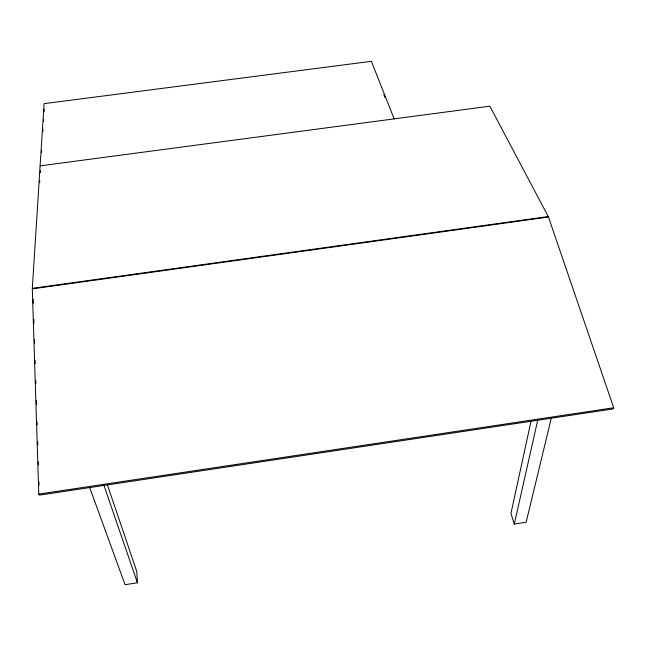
<?xml version="1.0" encoding="UTF-8"?>
<svg xmlns="http://www.w3.org/2000/svg" width="646" height="646" viewBox="0 0 646 646"><rect width="100%" height="100%" fill="white"/><g stroke="black" fill="none" stroke-linecap="round" stroke-linejoin="round"><path stroke-width="0.97" d="M39.632 182.689L39.753 180.678M40.262 172.644L40.391 170.633M41.53 152.561L41.651 150.55M42.854 131.469L42.983 129.466M43.492 121.432L43.613 119.421M44.122 111.387L44.251 109.384M530.996 421.305L510.962 513.433L514.289 524.067L526.143 522.226L551.385 417.857M514.289 524.067L537.948 419.181M613.7 407.755L613.094 408.934L39.406 495.135L38.792 494.101L32.3 288.875L548.47 217.032L613.7 407.755L38.792 494.101M107.333 484.629L136.758 571.484L137.428 582.765L125.066 584.695L89.649 487.455M40.109 165.852L489.854 106.178L548.26 216.539L32.308 288.334L44.073 103.659L371.369 61.305L394.133 118.88M383.877 94.647L384.976 97.433M103.691 484.621L137.428 582.765M33.14 299.235L33.269 303.249M33.786 319.326L33.915 323.347M34.424 339.416L34.553 343.438M35.102 360.516L35.199 363.528M35.74 380.607L35.837 383.619M36.386 400.698L36.515 404.719M37.056 421.798L37.153 424.81M37.702 441.888L37.799 444.908M38.34 461.987L38.437 464.999M38.986 482.077L39.083 485.089"/></g></svg>
